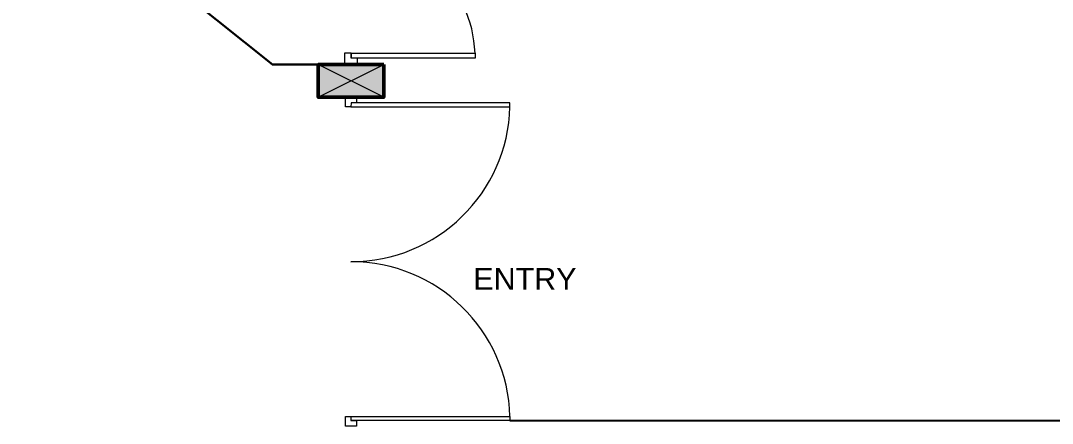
# Model space of a CAD drawing. Header units: millimetres. Extents: x 2342254 to 2635493, y 3886634 to 4043501.
# Drawn here: x 2395868 to 2407697, y 3958500 to 3963119 of the extents above; entities that cross this region are included whole.
import ezdxf

# ---------------------------------------------------------------- set-up
doc = ezdxf.new("R2010")
doc.units = ezdxf.units.MM
doc.header["$MEASUREMENT"] = 0
for name, color, linetype, lineweight in [('Column-0.5', 14, 'Continuous', 50), ('door', 41, 'Continuous', 5), ('Door Opening-0.09', 253, 'Continuous', 9), ('Hatch', 9, 'Continuous', 9), ('Hatch-0.09', 55, 'Continuous', 9), ('landscape', 155, 'Continuous', 20)]:
    doc.layers.add(name, color=color, linetype=linetype, lineweight=lineweight)
doc.layers.add('EP', color=20, linetype='Continuous')
doc.layers.add('Text-0.2', color=7, linetype='Continuous')
doc.styles.add('arial.', font='arial.ttf')

# ---------------------------------------------------------------- blocks, each defined once
blk = doc.blocks.new('COLUMN-flat-1-flat-1-flat-1-flat-1')
at = {"layer": 'Hatch-0.09'}
h = blk.add_hatch(color=256, dxfattribs=at)
h.dxf.hatch_style = 1
h.paths.add_polyline_path([(2116167, 4289478), (2115417, 4289478), (2115417, 4289103), (2116167, 4289103)])
at = {"layer": 'Column-0.5'}
blk.add_lwpolyline([(2116167, 4289478), (2115417, 4289478), (2115417, 4289103), (2116167, 4289103)], close=True, dxfattribs=at)
at = {"layer": 'Hatch'}
for points in [[(2115417, 4289103), (2116167, 4289478)], [(2116167, 4289103), (2115417, 4289478)]]:
    blk.add_lwpolyline(points, dxfattribs=at)

msp = doc.modelspace()

# ---------------------------------------------------------------- linework, layer by layer
at = {"layer": 'door', "ltscale": 5}
for centre, radius, start, end in [((2399655.8, 3962690.2), 1423.5, 2.25826, 90.21269), ((2399655.8, 3962177.4), 1823.2, 269.99818, 358.52682), ((2399655.7, 3958531.1), 1823.2, 1.48406, 89.9983)]:
    msp.add_arc(centre, radius, start, end, dxfattribs=at)
at = {"layer": 'Door Opening-0.09', "ltscale": 5}
msp.add_line((2399655.8, 3962746.4), (2399655.8, 3962690.2), dxfattribs=at)
at = {"layer": 'Door Opening-0.09'}
for points in [[(2399655.8, 3962690.2), (2399655.8, 3962746.4), (2399580.8, 3962746.4), (2399580.8, 3962615.3), (2399730.7, 3962615.3), (2399730.7, 3962690.2), (2399655.8, 3962690.2)], [(2399655.8, 3962746.4), (2401078.1, 3962746.4), (2401078.1, 3962690.2), (2399655.8, 3962690.2)], [(2399655.8, 3962177.4), (2399655.7, 3962130.3), (2399592.9, 3962130.3), (2399592.9, 3962240.3), (2399718.6, 3962240.3), (2399718.6, 3962177.4), (2399655.8, 3962177.4)], [(2399655.7, 3962130.6), (2401478.3, 3962130.5), (2401478.3, 3962177.8), (2399655.8, 3962177.9)], [(2399718.5, 3958468.2), (2399592.8, 3958468.2), (2399592.8, 3958578.2), (2399655.7, 3958578.2), (2399655.7, 3958531.1), (2399718.5, 3958531.1), (2399718.5, 3958468.2)], [(2399655.7, 3958578.3), (2401478.2, 3958578.3), (2401478.2, 3958531), (2399655.7, 3958531.1)]]:
    msp.add_lwpolyline(points, dxfattribs=at)
at = {"layer": 'EP', "ltscale": 5}
msp.add_lwpolyline([(2401478.2, 3958531), (2440944.5, 3958531), (2440944.5, 3961293.3), (2443454.7, 3961376.7)], dxfattribs=at)
at = {"layer": 'landscape', "lineweight": 30, "ltscale": 5}
msp.add_lwpolyline([(2399280.8, 3962615.3), (2398754.6, 3962615.3), (2395868, 3964924.6), (2398532.8, 4016384.1), (2400030.8, 4016306.5)], dxfattribs=at)

# ---------------------------------------------------------------- block references
at = {"ltscale": 5}
msp.add_blockref('COLUMN-flat-1-flat-1-flat-1-flat-1', (283864.2, -326862.8), dxfattribs=at)

# ---------------------------------------------------------------- texts
at = {"layer": 'Text-0.2', "ltscale": 5, "insert": (2401058.1, 3960031.7), "char_height": 250, "attachment_point": 7, "rotation": 0.00077, "style": 'arial.'}
msp.add_mtext('ENTRY', dxfattribs=at)

doc.saveas('drawing.dxf')
